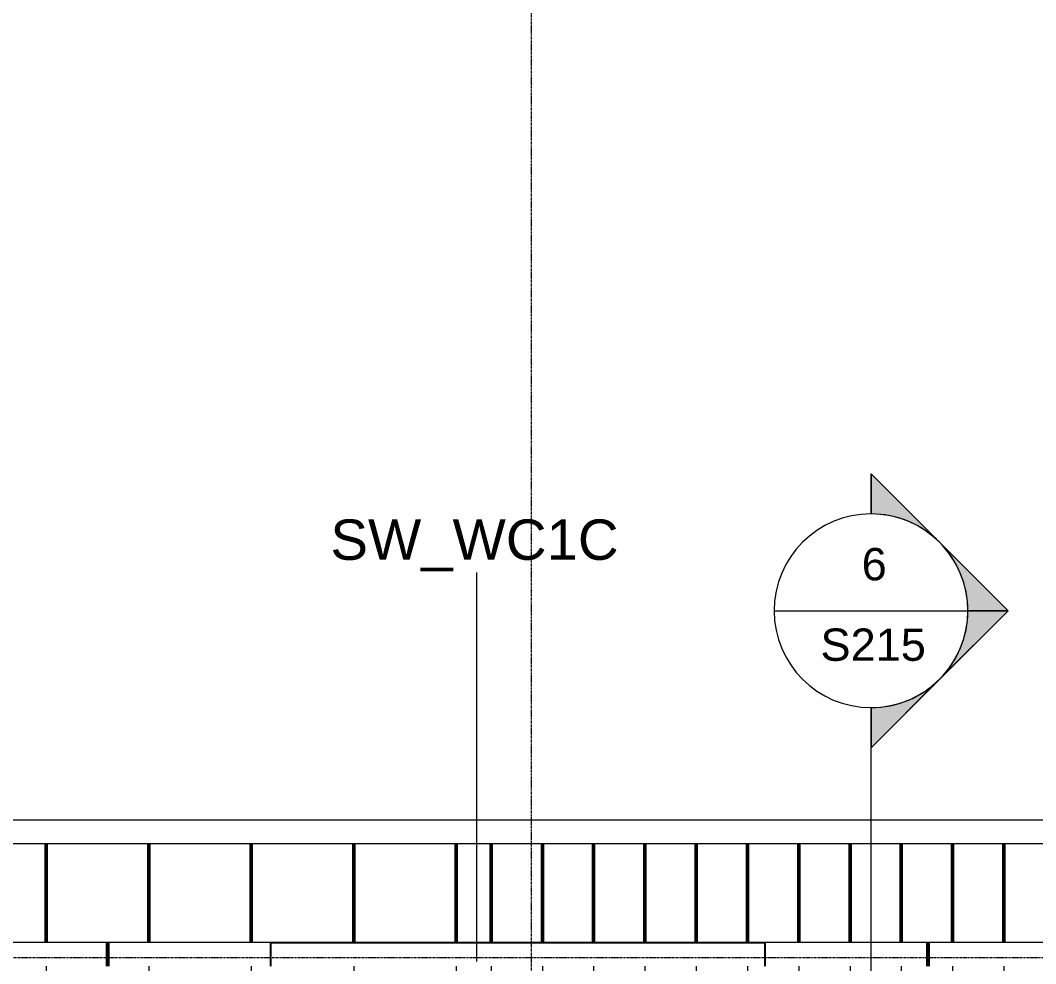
# Model space of a CAD drawing. Header units: inches. Extents: x -4036 to -1914, y 2 to 12338.
# Drawn here: x -2620 to -2382.3, y 10815 to 11035.9 of the extents above; entities that cross this region are included whole.
import ezdxf

# ---------------------------------------------------------------- set-up
doc = ezdxf.new("R2010")
doc.units = ezdxf.units.IN
doc.header["$MEASUREMENT"] = 0
doc.linetypes.add('Línea de rejilla', pattern=[0.875, 0.5, -0.125, 0.125, -0.125])
for name, color, linetype, lineweight in [('A-WALL-IDEN', 211, 'Continuous', 9), ('G-ANNO-SYMB', 111, 'Continuous', 9), ('I-WALL', 2, 'Continuous', 9), ('S-BEAM', 12, 'Continuous', 9), ('S-BEAM-ANLY', 10, 'Continuous', 50), ('S-GRID', 1, 'Continuous', 9)]:
    doc.layers.add(name, color=color, linetype=linetype, lineweight=lineweight)
doc.styles.add('Arial', font='arial.ttf', dxfattribs={"height": 9.448819})
doc.styles.add('Arial_2', font='arial.ttf', dxfattribs={"height": 7.559055})

# ---------------------------------------------------------------- blocks, each defined once
blk = doc.blocks.new('TRUSS - 22_-V51-FRAMING PLAN - 2ND FLOOR')
at = {"layer": 'S-BEAM'}
for p, q in [((164.15, 0), (-192.8, 0)), ((192.8, 0), (169.65, 0))]:
    blk.add_line(p, q, dxfattribs=at)
blk = doc.blocks.new('TRUSS - 22_-V65-FRAMING PLAN - 2ND FLOOR')
at = {"layer": 'S-BEAM'}
for p, q in [((-24.6, 0), (-192.8, 0)), ((-20.15, 0), (-23.04, 0)), ((164.15, 0), (-18.58, 0)), ((192.8, 0), (169.65, 0))]:
    blk.add_line(p, q, dxfattribs=at)
blk = doc.blocks.new('TRUSS - 24_-V73-FRAMING PLAN - 2ND FLOOR')
at = {"layer": 'S-BEAM'}
for p, q in [((164.15, 0), (-192.8, 0)), ((192.8, 0), (169.65, 0))]:
    blk.add_line(p, q, dxfattribs=at)
blk = doc.blocks.new('TRUSS - 24_-1469660-FRAMING PLAN - 2ND FLOOR')
at = {"layer": 'S-BEAM'}
for p, q in [((158.75, 0), (-187.4, 0)), ((187.4, 0), (164.25, 0))]:
    blk.add_line(p, q, dxfattribs=at)
blk = doc.blocks.new('TRUSS - 24_-1469659-FRAMING PLAN - 2ND FLOOR')
at = {"layer": 'S-BEAM'}
for p, q in [((159.67, 0), (-188.32, 0)), ((188.32, 0), (165.17, 0))]:
    blk.add_line(p, q, dxfattribs=at)
blk = doc.blocks.new('TRUSS - 24_-1469658-FRAMING PLAN - 2ND FLOOR')
at = {"layer": 'S-BEAM'}
for p, q in [((165.67, 0), (-194.32, 0)), ((194.32, 0), (171.17, 0))]:
    blk.add_line(p, q, dxfattribs=at)
blk = doc.blocks.new('TRUSS - 24_-1469657-FRAMING PLAN - 2ND FLOOR')
at = {"layer": 'S-BEAM'}
for p, q in [((171.67, 0), (-200.32, 0)), ((200.32, 0), (177.17, 0))]:
    blk.add_line(p, q, dxfattribs=at)
blk = doc.blocks.new('TRUSS - 24_-1469656-FRAMING PLAN - 2ND FLOOR')
at = {"layer": 'S-BEAM'}
for p, q in [((177.67, 0), (-206.32, 0)), ((206.32, 0), (183.17, 0))]:
    blk.add_line(p, q, dxfattribs=at)
blk = doc.blocks.new('TRUSS - 24_-1506986-FRAMING PLAN - 2ND FLOOR')
at = {"layer": 'S-BEAM'}
for p, q in [((183.67, 0), (-212.32, 0)), ((212.32, 0), (189.17, 0))]:
    blk.add_line(p, q, dxfattribs=at)
blk = doc.blocks.new('TRUSS - 24_-V50-FRAMING PLAN - 2ND FLOOR')
at = {"layer": 'S-BEAM'}
for p, q in [((184.15, 0), (-212.8, 0)), ((212.8, 0), (189.65, 0))]:
    blk.add_line(p, q, dxfattribs=at)
blk = doc.blocks.new('Vista de diseño - Extremo inicial de sección - Rellenado-1561-FRAMING PLAN - 2ND FLOOR')
at = {"layer": 'G-ANNO-SYMB'}
h = blk.add_hatch(color=256, dxfattribs=at)
edge = h.paths.add_edge_path(flags=0)
edge.add_line((-0.2362, 0.3341), (-0.2362, 0.2362))
edge.add_arc((-0.2362, 0), 0.2362, 90, 135)
edge.add_line((-0.4033, 0.167), (-0.2362, 0.3341))
h = blk.add_hatch(color=256, dxfattribs=at)
edge = h.paths.add_edge_path(flags=0)
edge.add_line((-0.2362, 0.3341), (-0.0692, 0.167))
edge.add_arc((-0.2362, 0), 0.2362, 45, 90)
edge.add_line((-0.2362, 0.2362), (-0.2362, 0.3341))
h = blk.add_hatch(color=256, dxfattribs=at)
edge = h.paths.add_edge_path(flags=0)
edge.add_line((-0.5703, 0), (-0.4033, 0.167))
edge.add_arc((-0.2362, 0), 0.2362, 135, 180)
edge.add_line((-0.4724, 0), (-0.5703, 0))
h = blk.add_hatch(color=256, dxfattribs=at)
edge = h.paths.add_edge_path(flags=0)
edge.add_line((0.0978, 0), (0, 0))
edge.add_arc((-0.2362, 0), 0.2362, 360, 405)
edge.add_line((-0.0692, 0.167), (0.0978, 0))
for p, q in [((-0.2362, 0.3341), (-0.5703, 0)), ((-0.2362, 0.3341), (-0.4033, 0.167)), ((-0.2362, 0.3341), (0.0978, 0)), ((-0.2362, 0.2362), (-0.2362, 0.3341)), ((-0.2362, 0.3341), (-0.2362, 0.2362)), ((-0.0692, 0.167), (-0.2362, 0.3341)), ((-0.4033, 0.167), (-0.5703, 0)), ((0.0978, 0), (-0.0692, 0.167)), ((-0.5703, 0), (-0.4724, 0)), ((0, 0), (0.0978, 0)), ((-0.4724, 0), (-0.5703, 0)), ((0, 0), (0.0978, 0))]:
    blk.add_line(p, q, dxfattribs=at)
for start, end in [(360, 180), (90, 135), (45, 90), (135, 180), (360, 45), (180, 360)]:
    blk.add_arc((-0.2362, 0), 0.2362, start, end, dxfattribs=at)

msp = doc.modelspace()

# ---------------------------------------------------------------- linework, layer by layer
at = {"layer": 'A-WALL-IDEN'}
msp.add_line((-2513.12, 10815.57), (-2513.12, 10906.58), dxfattribs=at)
at = {"layer": 'G-ANNO-SYMB'}
for p, q in [((-2443.53, 10897.65), (-2398.18, 10897.65)), ((-2420.85, 10790.11), (-2420.85, 10874.98))]:
    msp.add_line(p, q, dxfattribs=at)
at = {"layer": 'I-WALL'}
for p, q in [((-2070.67, 10848.64), (-3402.8, 10848.64)), ((-3403.17, 10843.14), (-2076.17, 10843.14)), ((-2599.71, 10819.99), (-2637.74, 10819.99)), ((-2561.31, 10819.99), (-2599.34, 10819.99)), ((-2407.71, 10819.99), (-2445.74, 10819.99)), ((-2369.31, 10819.99), (-2407.34, 10819.99))]:
    msp.add_line(p, q, dxfattribs=at)
at = {"layer": 'I-WALL', "lineweight": 25}
for p, q in [((-2599.71, 10819.99), (-2599.34, 10819.99)), ((-2599.71, 10814.49), (-2599.71, 10819.99)), ((-2599.34, 10819.99), (-2599.34, 10814.49)), ((-2561.31, 10819.99), (-2445.74, 10819.99)), ((-2561.31, 10814.49), (-2561.31, 10819.99)), ((-2445.74, 10819.99), (-2445.74, 10814.49)), ((-2407.71, 10819.99), (-2407.34, 10819.99)), ((-2407.71, 10814.49), (-2407.71, 10819.99)), ((-2407.34, 10819.99), (-2407.34, 10814.49))]:
    msp.add_line(p, q, dxfattribs=at)
at = {"layer": 'S-BEAM-ANLY', "color": 7}
for p, q in [((-2613.92, 10819.99), (-2613.92, 10843.14)), ((-2589.92, 10819.99), (-2589.92, 10843.14)), ((-2565.92, 10819.99), (-2565.92, 10843.14)), ((-2541.92, 10819.99), (-2541.92, 10843.14)), ((-2517.92, 10819.99), (-2517.92, 10843.14)), ((-2509.77, 10819.99), (-2509.77, 10843.14)), ((-2497.77, 10819.99), (-2497.77, 10843.14)), ((-2485.77, 10819.99), (-2485.77, 10843.14)), ((-2473.77, 10819.99), (-2473.77, 10843.14)), ((-2461.77, 10819.99), (-2461.77, 10843.14)), ((-2449.77, 10819.99), (-2449.77, 10843.14)), ((-2437.77, 10819.99), (-2437.77, 10843.14)), ((-2425.77, 10819.99), (-2425.77, 10843.14)), ((-2413.77, 10819.99), (-2413.77, 10843.14)), ((-2401.77, 10819.99), (-2401.77, 10843.14)), ((-2389.77, 10819.99), (-2389.77, 10843.14))]:
    msp.add_line(p, q, dxfattribs=at)
at = {"layer": 'S-GRID', "linetype": 'Línea de rejilla'}
for p, q in [((-2500.32, 9786.33), (-2500.32, 12288.56)), ((-1959.43, 10816.44), (-3987.13, 10816.44))]:
    msp.add_line(p, q, dxfattribs=at)

# ---------------------------------------------------------------- block references
at = {"layer": 'G-ANNO-SYMB', "xscale": 95.99999999999994, "yscale": 95.99999999999994, "zscale": 95.99999999999994, "rotation": 269.9999999999998}
msp.add_blockref('Vista de diseño - Extremo inicial de sección - Rellenado-1561-FRAMING PLAN - 2ND FLOOR', (-2420.85, 10874.98), dxfattribs=at)
at = {"layer": 'S-BEAM'}
for name, p, rotation in [('TRUSS - 22_-V51-FRAMING PLAN - 2ND FLOOR', (-2613.92, 10650.34), 90.00000000000045), ('TRUSS - 22_-V51-FRAMING PLAN - 2ND FLOOR', (-2589.92, 10650.34), 90.00000000000045), ('TRUSS - 22_-V51-FRAMING PLAN - 2ND FLOOR', (-2565.92, 10650.34), 90.00000000000045), ('TRUSS - 22_-V51-FRAMING PLAN - 2ND FLOOR', (-2541.92, 10650.34), 90.00000000000045), ('TRUSS - 22_-V65-FRAMING PLAN - 2ND FLOOR', (-2517.92, 10650.34), 90.00000000000045), ('TRUSS - 24_-V73-FRAMING PLAN - 2ND FLOOR', (-2509.77, 10650.34), 90.00000000000037), ('TRUSS - 24_-1469660-FRAMING PLAN - 2ND FLOOR', (-2497.77, 10655.74), 90.00000000000037), ('TRUSS - 24_-1469659-FRAMING PLAN - 2ND FLOOR', (-2485.77, 10654.82), 90.00000000000037), ('TRUSS - 24_-1469658-FRAMING PLAN - 2ND FLOOR', (-2473.77, 10648.82), 90.00000000000037), ('TRUSS - 24_-1469657-FRAMING PLAN - 2ND FLOOR', (-2461.77, 10642.82), 90.0000000000004), ('TRUSS - 24_-1469656-FRAMING PLAN - 2ND FLOOR', (-2449.77, 10636.82), 90.00000000000038), ('TRUSS - 24_-1506986-FRAMING PLAN - 2ND FLOOR', (-2437.77, 10630.82), 90.00000000000037), ('TRUSS - 24_-V50-FRAMING PLAN - 2ND FLOOR', (-2425.77, 10630.34), 90.00000000000037), ('TRUSS - 24_-V50-FRAMING PLAN - 2ND FLOOR', (-2413.77, 10630.34), 90.00000000000037), ('TRUSS - 24_-V50-FRAMING PLAN - 2ND FLOOR', (-2401.77, 10630.34), 90.00000000000037), ('TRUSS - 24_-V50-FRAMING PLAN - 2ND FLOOR', (-2389.77, 10630.34), 90.00000000000037)]:
    msp.add_blockref(name, p, dxfattribs=dict(at, rotation=rotation))

# ---------------------------------------------------------------- texts
at = {"layer": 'A-WALL-IDEN', "insert": (-2547.39, 10919.03), "char_height": 9.449, "width": 82.719, "attachment_point": 1, "style": 'Arial'}
msp.add_mtext('SW_WC1C', dxfattribs=at)
at = {"layer": 'G-ANNO-SYMB', "attachment_point": 1, "style": 'Arial_2'}
for s, insert, char_height, width in [('6', (-2423.04, 10912.35), 7.56, 7.272), ('S215', (-2432.67, 10893.5), 7.559, 30.603)]:
    msp.add_mtext(s, dxfattribs=dict(at, insert=insert, char_height=char_height, width=width))

doc.saveas('drawing.dxf')
